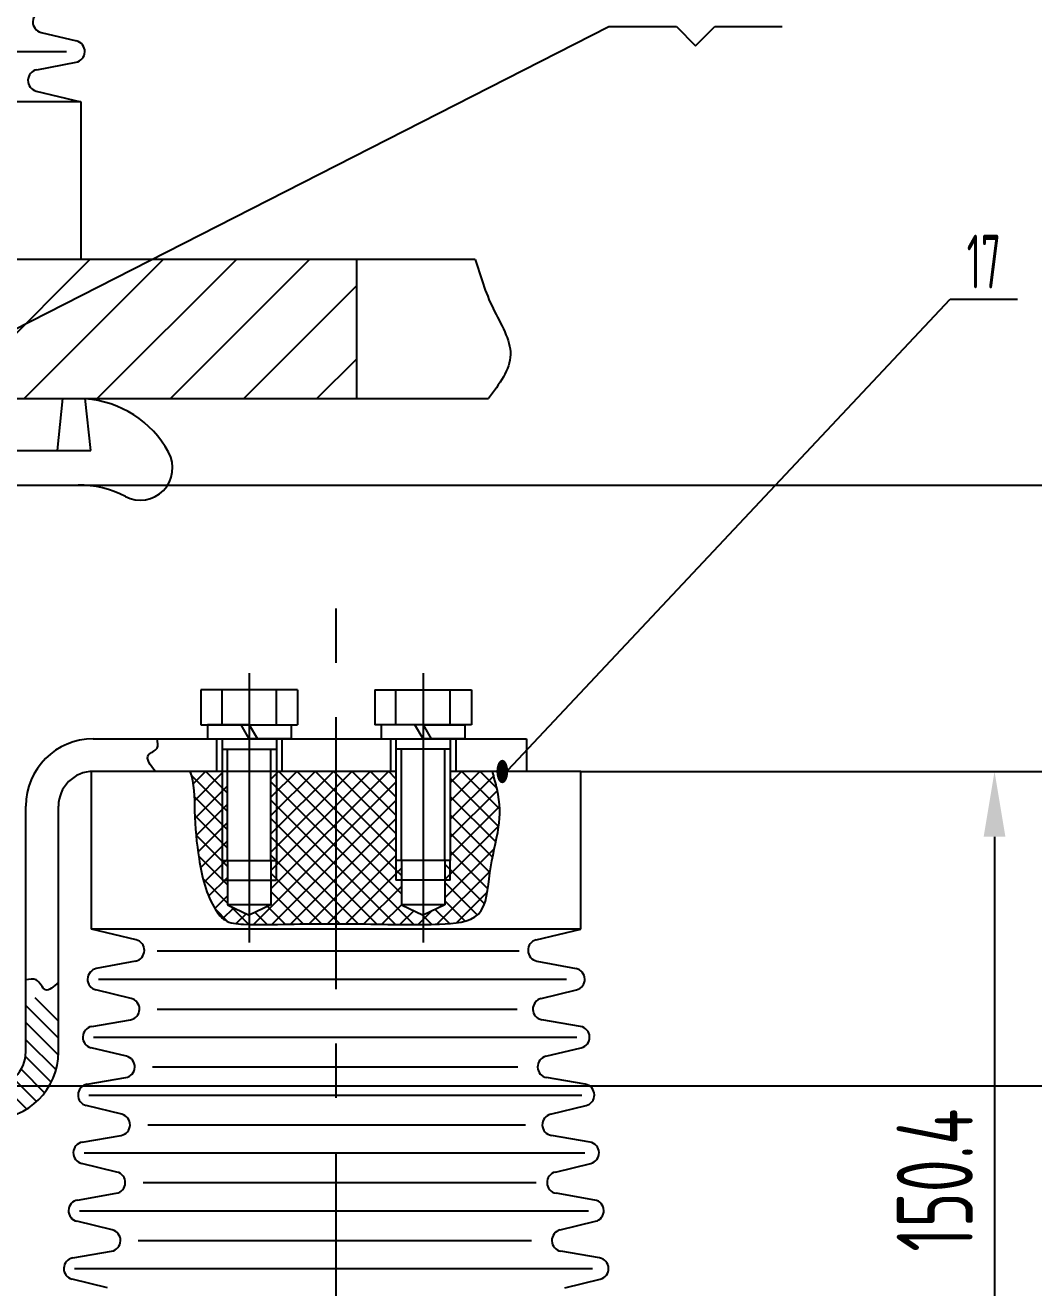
# Model space of a CAD drawing. Header units: millimetres. Extents: x 0 to 16800, y -462 to 11880.
# Drawn here: x 4598 to 6454, y 2346 to 4669 of the extents above; entities that cross this region are included whole.
import ezdxf
from ezdxf.enums import TextEntityAlignment as Align

# ---------------------------------------------------------------- set-up
doc = ezdxf.new("R2010")
doc.units = ezdxf.units.MM
doc.header["$LTSCALE"] = 400
doc.linetypes.add('F', pattern=[0.75, 0.5, -0.25])
doc.linetypes.add('G', pattern=[2, 1.25, -0.25, 0.25, -0.25])
for name, color, linetype in [('01', 7, 'Continuous'), ('02', 1, 'Continuous'), ('02C', 3, 'Continuous'), ('04', 2, 'F'), ('05', 4, 'G'), ('08', 1, 'Continuous'), ('11', 3, 'Continuous')]:
    doc.layers.add(name, color=color, linetype=linetype)
doc.styles.get("Standard").update_dxf_attribs({"font": 'isocp', "width": 0.707, "bigfont": 'intecad.shx'})
doc.dimstyles.new('INTE', dxfattribs={"dimscale": 40, "dimtxt": 3.5, "dimasz": 3, "dimexe": 3, "dimexo": 0, "dimgap": 1, "dimtad": 1, "dimdec": 1, "dimdsep": 46, "dimtxsty": 'Standard', "dimcen": 0, "dimclrd": 1, "dimclre": 1, "dimclrt": 3, "dimaunit": 1, "dimadec": 0, "dimazin": 0, "dimtfac": 1, "dimtdec": 1, "dimtmove": 0, "dimatfit": 0, "dimfxl": 1, "dimarcsym": 0})

# ---------------------------------------------------------------- blocks, each defined once
blk = doc.blocks.new('*U152')
at = {"layer": '01'}
for p, q in [((-7.7, 2.6), (-7.7, 0)), ((0, 2.6), (-7.7, 2.6)), ((0, 0), (-1.5, 2.6)), ((0, 2.6), (1.5, 0)), ((0, 2.6), (7.7, 2.6)), ((7.7, 2.6), (7.7, 0)), ((-7.7, 0), (0, 0)), ((7.7, 0), (0, 0))]:
    blk.add_line(p, q, dxfattribs=at)
at = {"layer": '05'}
blk.add_line((0, 4.7), (0, -2.1), dxfattribs=at)
blk = doc.blocks.new('*D154')
at = {"layer": '08', "color": 1, "lineweight": -2}
for p, q in [((5620.5, 3296.1), (6501.8, 3296.1)), ((6381.8, 3176.1), (6381.8, 1912.1)), ((5930.5, 1792.1), (6501.8, 1792.1))]:
    blk.add_line(p, q, dxfattribs=at)
at = {"layer": '08', "color": 1}
for points in [[(6361.8, 3176.1), (6401.8, 3176.1), (6381.8, 3296.1)], [(6361.8, 1912.1), (6401.8, 1912.1), (6381.8, 1792.1)]]:
    blk.add_solid(points, dxfattribs=at)
at = {"layer": 'Defpoints', "color": 0}
for p in [(5620.5, 3296.1), (5930.5, 1792.1), (6381.8, 1792.1)]:
    blk.add_point(p, dxfattribs=at)
at = {"layer": '08', "color": 3, "insert": (6271.8, 2544.1), "char_height": 140, "attachment_point": 5, "rotation": 90}
blk.add_mtext('150.4', dxfattribs=at)
blk = doc.blocks.new('*D157')
at = {"layer": '08', "color": 1, "lineweight": -2}
for p, q in [((4695.5, 3823.1), (6848.1, 3823.1)), ((6728.1, 3703.1), (6728.1, 2837.6)), ((4513.3, 2717.6), (6848.1, 2717.6))]:
    blk.add_line(p, q, dxfattribs=at)
at = {"layer": '08', "color": 1}
for points in [[(6708.1, 3703.1), (6748.1, 3703.1), (6728.1, 3823.1)], [(6708.1, 2837.6), (6748.1, 2837.6), (6728.1, 2717.6)]]:
    blk.add_solid(points, dxfattribs=at)
at = {"layer": 'Defpoints', "color": 0}
for p in [(4695.5, 3823.1), (4513.3, 2717.6), (6728.1, 2717.6)]:
    blk.add_point(p, dxfattribs=at)
at = {"layer": '08', "color": 3, "insert": (6618.1, 3270.4), "char_height": 140, "attachment_point": 5, "rotation": 90}
blk.add_mtext('110.6', dxfattribs=at)

msp = doc.modelspace()

# ---------------------------------------------------------------- hatches: boundary and pattern name
at = {"layer": '02'}
h = msp.add_hatch(dxfattribs=at)
h.set_pattern_fill('LINE', color=256, scale=30, angle=45, style=0)
h.set_pattern_definition([(45, (-4192.92, -8174.61), (-67.3519, 67.3519), [])])
h.paths.add_polyline_path([(4034.98, 4238.14), (3800.48, 4238.14), (3293.22, 4238.14), (3293.22, 3982.14), (3979.98, 3982.14), (3979.98, 4114.14), (4034.98, 4114.14)])
h.paths.add_polyline_path([(5207.8, 4238.14), (4464.98, 4238.14), (4464.98, 4114.14), (4519.98, 4114.14), (4519.98, 3982.14), (5207.8, 3982.14)])
h.paths.add_polyline_path([(4250.51, 4238.14), (4144.98, 4238.14), (4144.98, 4114.14), (4167.48, 4114.14), (4199.98, 4114.14), (4199.98, 3982.14), (4250.51, 3982.14)])
h.paths.add_polyline_path([(4354.98, 4238.14), (4250.51, 4238.14), (4250.51, 3982.14), (4299.98, 3982.14), (4299.98, 4114.14), (4354.98, 4114.14)])
h = msp.add_hatch(dxfattribs=at)
h.set_pattern_fill('ANSI37', color=256, scale=7.5, style=0)
h.set_pattern_definition([(45, (-5778.88, -3337.717), (-16.83798, 16.83798), []), (135, (-5778.88, -3337.717), (-16.83798, -16.83798), [])])
edge = h.paths.add_edge_path()
edge.add_line((4960.5, 3296.14), (4901.24, 3296.14))
edge.add_spline(control_points=[(4901.24, 3296.14), (4909.96, 3275.12), (4908.51, 3214.59), (4916.74, 3132.81), (4932.37, 3061.36), (4966.44, 3017.32), (4991.33, 3015.44), (5006.97, 3014.85), (5010.5, 3014.75)], knot_values=[2.6008822, 2.6008822, 2.6008822, 2.6008822, 9.5894401, 18.4493456, 28.421198, 30.850792, 34.3637058, 35.3980889, 35.3980889, 35.3980889, 35.3980889], degree=3, periodic=0)
edge.add_line((5010.5, 3014.75), (5010.5, 3031.39))
edge.add_line((5010.5, 3031.39), (4970.5, 3050.8))
edge.add_line((4970.5, 3050.8), (4970.5, 3096.14))
edge.add_line((4970.5, 3096.14), (4960.5, 3096.14))
edge.add_line((4960.5, 3096.14), (4960.5, 3296.14))
edge = h.paths.add_edge_path()
edge.add_line((5060.5, 3296.14), (5060.5, 3296.14))
edge.add_line((5060.5, 3296.14), (5060.5, 3096.14))
edge.add_line((5060.5, 3096.14), (5050.5, 3096.14))
edge.add_line((5050.5, 3096.14), (5050.5, 3050.8))
edge.add_line((5050.5, 3050.8), (5050.5, 3050.8))
edge.add_line((5050.5, 3050.8), (5010.5, 3031.39))
edge.add_line((5010.5, 3031.39), (5010.5, 3014.75))
edge.add_spline(control_points=[(5010.5, 3014.75), (5035.49, 3014.01), (5111.34, 3016.21), (5222.23, 3015.93), (5300.53, 3014.01), (5330.5, 3014.39)], knot_values=[35.3980889, 35.3980889, 35.3980889, 35.3980889, 42.7199431, 58.8209787, 67.5905468, 67.5905468, 67.5905468, 67.5905468], degree=3, periodic=0)
edge.add_line((5330.5, 3014.39), (5330.5, 3031.39))
edge.add_line((5330.5, 3031.39), (5290.5, 3050.8))
edge.add_line((5290.5, 3050.8), (5290.5, 3050.8))
edge.add_line((5290.5, 3050.8), (5290.5, 3096.14))
edge.add_line((5290.5, 3096.14), (5280.5, 3096.14))
edge.add_line((5280.5, 3096.14), (5280.5, 3132.14))
edge.add_line((5280.5, 3132.14), (5280.5, 3296.14))
edge.add_line((5280.5, 3296.14), (5060.5, 3296.14))
edge = h.paths.add_edge_path()
edge.add_line((5380.5, 3132.14), (5380.5, 3096.14))
edge.add_line((5380.5, 3096.14), (5370.5, 3096.14))
edge.add_line((5370.5, 3096.14), (5370.5, 3050.8))
edge.add_line((5370.5, 3050.8), (5330.5, 3031.39))
edge.add_line((5330.5, 3031.39), (5330.5, 3014.39))
edge.add_spline(control_points=[(5330.5, 3014.39), (5340.28, 3014.51), (5376.14, 3015.37), (5447.93, 3020.43), (5449.92, 3115.4), (5472.05, 3188.79), (5472.64, 3245.69), (5461, 3285.12), (5458.01, 3296.14)], knot_values=[67.5905468, 67.5905468, 67.5905468, 67.5905468, 70.4541792, 77.819242, 85.7083173, 94.2590864, 101.2732912, 104.0328441, 104.0328441, 104.0328441, 104.0328441], degree=3, periodic=0)
edge.add_line((5458.01, 3296.14), (5380.5, 3296.14))
edge.add_line((5380.5, 3296.14), (5380.5, 3132.14))
h.paths.add_polyline_path([(5370.5, 3096.14), (5380.5, 3096.14), (5380.5, 3132.14), (5370.5, 3132.14)], flags=16)
h.paths.add_polyline_path([(5290.5, 3132.14), (5280.5, 3132.14), (5280.5, 3096.14), (5290.5, 3096.14)], flags=17)
h.paths.add_polyline_path([(5060.5, 3296.14), (5050.5, 3286.14), (5050.5, 3096.14), (5060.5, 3096.14)], flags=16)
h.paths.add_polyline_path([(4970.5, 3286.14), (4960.5, 3296.14), (4960.5, 3096.14), (4970.5, 3096.14)], flags=17)
at = {"layer": '02', "linetype": 'Continuous'}
h = msp.add_hatch(dxfattribs=at)
h.set_pattern_fill('LINE', color=1, scale=7, angle=135, style=0)
h.set_pattern_definition([(135, (14608.054, -1579.95), (-15.71545, -15.71545), [])])
edge = h.paths.add_edge_path()
edge.add_spline(control_points=[(3901.5, 2912.55), (3894.64, 2914.04), (3878.74, 2917.51), (3866.48, 2883.85), (3850.09, 2900.02), (3841.5, 2908.5)], knot_values=[0, 0, 0, 0, 1.9002893, 4.4092742, 7.176324, 7.176324, 7.176324, 7.176324], degree=3, periodic=0)
edge.add_line((3841.5, 2908.5), (3841.5, 2780.14))
edge.add_arc((3965.5, 2780.14), 124, 180, 270)
edge.add_line((3965.5, 2656.14), (3980.5, 2656.14))
edge.add_line((3980.5, 2656.14), (3980.5, 2716.14))
edge.add_line((3980.5, 2716.14), (3965.5, 2716.14))
edge.add_arc((3965.5, 2780.14), 64, 180, 270, ccw=False)
edge.add_line((3901.5, 2780.14), (3901.5, 2912.55))
h.paths.add_polyline_path([(4659.5, 2866.41), (4599.5, 2884.89), (4599.5, 2780.14, -0.4142136), (4535.5, 2716.14), (4520.5, 2716.14), (4520.5, 2664.96), (4544.21, 2656.45, 0.3937571), (4659.5, 2780.14)])
h.paths.add_polyline_path([(4520.5, 2716.14), (4475.5, 2716.14), (4475.5, 2681.11), (4520.5, 2664.96)])
h.paths.add_polyline_path([(4025.5, 2716.14), (3980.5, 2716.14), (3980.5, 2656.14), (4025.5, 2656.14)])
h.paths.add_polyline_path([(4456.95, 2665.95), (4485.4, 2665.95), (4485.4, 2702.87), (4456.95, 2702.87)], flags=9)

# ---------------------------------------------------------------- linework, layer by layer
for p, q in [((4627.57, 4655.88), (4692.72, 4640.07)), ((3812.96, 4620.63), (4674.38, 4620.63)), ((4619.65, 4587.06), (4691.8, 4600.99)), ((4618.72, 4547.99), (4700.48, 4528.14)), ((4700.48, 4528.14), (3800.48, 4528.14)), ((4700.48, 4528.14), (4700.48, 4238.14)), ((5426.42, 4238.14), (4460.48, 4238.14)), ((4657.76, 3886.84), (4667.72, 3982.14)), ((4718.82, 3886.84), (4708.86, 3982.14)), ((4723.5, 3356.14), (5520.5, 3356.14)), ((5520.5, 3356.14), (5520.5, 3296.14)), ((4720.5, 3006.14), (4720.5, 3296.14)), ((5280.5, 3296.14), (4720.5, 3296.14)), ((5620.5, 3296.14), (5380.5, 3296.14)), ((5620.5, 3006.14), (5620.5, 3296.14)), ((4599.5, 2780.14), (4599.5, 3232.14)), ((4659.5, 2780.14), (4659.5, 3232.14)), ((5620.5, 3006.14), (4720.5, 3006.14)), ((4802.26, 2986.3), (4720.5, 3006.14)), ((5538.73, 2986.3), (5620.5, 3006.14)), ((4841.33, 2966.34), (5507.44, 2966.34)), ((4801.33, 2947.22), (4729.18, 2933.3)), ((5539.66, 2947.22), (5611.81, 2933.3)), ((4732.97, 2913.66), (5594.4, 2913.66)), ((4793.41, 2878.41), (4728.26, 2894.22)), ((5547.59, 2878.41), (5612.74, 2894.22)), ((4841.33, 2858.97), (5503.39, 2858.97)), ((4720.83, 2826.92), (4792.1, 2839.27)), ((5620.17, 2826.92), (5548.89, 2839.27)), ((4784.67, 2771.96), (4719.52, 2787.78)), ((4724.24, 2807.21), (5613.08, 2807.21)), ((5556.32, 2771.96), (5621.47, 2787.78)), ((4832.6, 2752.53), (5504.42, 2752.53)), ((4712.09, 2720.47), (4783.37, 2732.82)), ((5628.9, 2720.47), (5557.62, 2732.82)), ((4715.51, 2700.76), (5622.71, 2700.76)), ((4775.94, 2665.51), (4710.79, 2681.33)), ((5565.06, 2665.51), (5630.21, 2681.33)), ((4703.36, 2614.02), (4774.63, 2626.37)), ((4823.86, 2646.08), (5518.57, 2646.08)), ((5637.64, 2614.02), (5566.36, 2626.37)), ((4706.77, 2594.32), (5627.81, 2594.32)), ((4767.2, 2559.07), (4702.05, 2574.88)), ((5573.79, 2559.07), (5638.94, 2574.88)), ((4815.13, 2539.63), (5538.37, 2539.63)), ((4694.62, 2507.58), (4765.9, 2519.93)), ((5646.37, 2507.58), (5575.09, 2519.93)), ((4698.04, 2487.87), (5634.67, 2487.87)), ((4758.47, 2452.62), (4693.32, 2468.44)), ((5582.53, 2452.62), (5647.67, 2468.44)), ((4806.39, 2433.19), (5529.64, 2433.19)), ((4685.89, 2401.13), (4757.16, 2413.48)), ((5655.11, 2401.13), (5583.83, 2413.48)), ((4689.3, 2381.42), (5641.87, 2381.42)), ((4749.73, 2346.17), (4684.58, 2361.99)), ((5591.26, 2346.17), (5656.41, 2361.99))]:
    msp.add_line(p, q)
for centre, radius, start, end in [((4632.29, 4675.32), 20, 99.82839, 256.35592), ((4688, 4620.63), 20, 280.92692, 76.35592), ((4623.44, 4567.43), 20, 100.92692, 256.35592), ((4723.5, 3232.14), 124, 90, 180), ((4723.5, 3232.14), 64, 90, 180), ((4797.54, 2966.86), 20, 280.92692, 76.35592), ((5543.45, 2966.86), 20, 103.64408, 259.07308), ((4732.97, 2913.66), 20, 100.92692, 256.35592), ((5608.02, 2913.66), 20, 283.64408, 79.07308), ((4788.69, 2858.97), 20, 279.82839, 76.35592), ((5552.3, 2858.97), 20, 103.64408, 260.17161), ((4724.24, 2807.21), 20, 99.82839, 256.35592), ((5616.75, 2807.21), 20, 283.64408, 80.17161), ((4535.5, 2780.14), 124, 270, 0), ((4535.5, 2780.14), 64, 270, 0), ((4779.95, 2752.53), 20, 279.82839, 76.35592), ((5561.04, 2752.53), 20, 103.64408, 260.17161), ((4715.51, 2700.76), 20, 99.82839, 256.35592), ((5625.49, 2700.76), 20, 283.64408, 80.17161), ((4771.22, 2646.08), 20, 279.82839, 76.35592), ((5569.77, 2646.08), 20, 103.64408, 260.17161), ((4706.77, 2594.32), 20, 99.82839, 256.35592), ((5634.22, 2594.32), 20, 283.64408, 80.17161), ((4762.48, 2539.63), 20, 279.82839, 76.35592), ((5578.51, 2539.63), 20, 103.64408, 260.17161), ((4698.04, 2487.87), 20, 99.82839, 256.35592), ((5642.96, 2487.87), 20, 283.64408, 80.17161), ((4753.75, 2433.19), 20, 279.82839, 76.35592), ((5587.24, 2433.19), 20, 103.64408, 260.17161), ((4689.3, 2381.42), 20, 99.82839, 256.35592), ((5651.69, 2381.42), 20, 283.64408, 80.17161)]:
    msp.add_arc(centre, radius, start, end)
at = {"layer": '01'}
for p, q in [((5207.8, 4238.14), (5207.8, 3982.14)), ((3100.4, 3982.14), (5450.63, 3982.14)), ((3678.5, 3982.14), (4708.86, 3982.14)), ((4433.99, 3886.84), (4718.82, 3886.84)), ((4377.5, 3823.14), (4695.5, 3823.14)), ((4921.65, 3446.14), (4921.65, 3382.14)), ((5099.35, 3446.14), (4921.65, 3446.14)), ((4960.5, 3382.14), (4960.5, 3446.14)), ((5060.5, 3382.14), (5060.5, 3446.14)), ((5099.35, 3446.14), (5099.35, 3382.14)), ((5241.65, 3446.14), (5419.35, 3446.14)), ((5241.65, 3446.14), (5241.65, 3382.14)), ((5280.5, 3382.14), (5280.5, 3446.14)), ((5380.5, 3382.14), (5380.5, 3446.14)), ((5419.35, 3446.14), (5419.35, 3382.14)), ((4921.65, 3382.14), (5099.35, 3382.14)), ((5419.35, 3382.14), (5241.65, 3382.14)), ((4950.5, 3356.14), (4950.5, 3296.14)), ((4960.5, 3356.14), (4960.5, 3132.14)), ((5060.5, 3356.14), (5060.5, 3132.14)), ((5070.5, 3356.14), (5070.5, 3296.14)), ((5270.5, 3356.14), (5270.5, 3296.14)), ((5280.5, 3356.14), (5280.5, 3132.14)), ((5380.5, 3356.14), (5380.5, 3132.14)), ((5390.5, 3356.14), (5390.5, 3296.14)), ((4960.5, 3337.14), (5060.5, 3337.14)), ((5380.5, 3337.14), (5280.5, 3337.14)), ((4960.5, 3132.14), (5060.5, 3132.14)), ((4970.5, 3132.14), (4970.5, 3050.8)), ((5050.5, 3132.14), (5050.5, 3050.8)), ((5380.5, 3132.14), (5280.5, 3132.14)), ((5290.5, 3132.14), (5290.5, 3050.8)), ((5370.5, 3132.14), (5370.5, 3050.8)), ((4960.5, 3096.14), (5060.5, 3096.14)), ((5380.5, 3096.14), (5280.5, 3096.14)), ((5050.5, 3050.8), (4970.5, 3050.8)), ((4970.5, 3050.8), (5010.5, 3031.39)), ((5050.5, 3050.8), (5010.5, 3031.39)), ((5290.5, 3050.8), (5330.5, 3031.39)), ((5370.5, 3050.8), (5290.5, 3050.8)), ((5370.5, 3050.8), (5330.5, 3031.39))]:
    msp.add_line(p, q, dxfattribs=at)
for centre, radius, start, end in [((4695.5, 3792.14), 190, 28.66647, 85.9518), ((4810.03, 3854.76), 59.47, 242.66968, 28.66647), ((4695.5, 3633.14), 190, 62.66968, 90)]:
    msp.add_arc(centre, radius, start, end, dxfattribs=at)
at = {"layer": '02'}
for p, q in [((4449.65, 4043.63), (5672.36, 4666.74)), ((5672.36, 4666.74), (5796.36, 4666.74)), ((5796.36, 4666.74), (5831.71, 4631.38)), ((5831.71, 4631.38), (5867.07, 4666.74)), ((5867.07, 4666.74), (5991.07, 4666.74)), ((5477.24, 3288.57), (6300.16, 4164.77)), ((6300.16, 4164.77), (6424.16, 4164.77)), ((4970.5, 3132.14), (4970.5, 3337.14)), ((5050.5, 3132.14), (5050.5, 3337.14)), ((5290.5, 3132.14), (5290.5, 3337.14)), ((5370.5, 3132.14), (5370.5, 3337.14)), ((4960.5, 3132.14), (4960.5, 3096.14)), ((5060.5, 3096.14), (5060.5, 3132.14)), ((5280.5, 3132.14), (5280.5, 3096.14)), ((5380.5, 3096.14), (5380.5, 3132.14))]:
    msp.add_line(p, q, dxfattribs=at)
for points in [[(5426.42, 4238.14), (5459.34, 4147.67), (5491.11, 4063.03), (5450.63, 3982.14)], [(4837.84, 3296.14), (4825.17, 3326.48), (4841.01, 3339.14), (4841.01, 3356.14)]]:
    msp.add_spline(points, degree=3, dxfattribs=at)
at = {"layer": '02', "color": 1, "linetype": 'Continuous'}
msp.add_spline([(4659.5, 2908.5), (4635.74, 2894.32), (4618.5, 2912.55), (4599.5, 2912.55)], degree=3, dxfattribs=at)
at = {"layer": '02C'}
msp.add_open_spline([(4901.24, 3296.14), (4909.96, 3275.12), (4908.51, 3214.59), (4916.74, 3132.81), (4932.37, 3061.36), (4966.44, 3017.32), (5017.46, 3013.46), (5107.78, 3016.22), (5232.1, 3015.9), (5341.39, 3012.91), (5447.93, 3020.43), (5449.92, 3115.4), (5472.05, 3188.79), (5472.64, 3245.69), (5461, 3285.12), (5458.01, 3296.14)], degree=3, knots=[2.6008822, 2.6008822, 2.6008822, 2.6008822, 9.5894401, 18.4493456, 28.421198, 30.850792, 34.3637058, 42.7199431, 58.8209787, 70.4541792, 77.819242, 85.7083173, 94.2590864, 101.2732912, 104.0328441, 104.0328441, 104.0328441, 104.0328441], dxfattribs=at)
at = {"layer": '04'}
for p, q in [((4960.5, 3356.14), (4960.5, 3296.14)), ((5060.5, 3356.14), (5060.5, 3296.14)), ((5280.5, 3356.14), (5280.5, 3296.14)), ((5380.5, 3356.14), (5380.5, 3296.14))]:
    msp.add_line(p, q, dxfattribs=at)
at = {"layer": '05', "color": 142, "linetype": 'G'}
msp.add_line((5170.51, 1295.69), (5170.51, 3597.85), dxfattribs=at)
at = {"layer": '05'}
for p, q in [((5010.5, 3476.79), (5010.5, 2981.39)), ((5330.5, 3476.79), (5330.5, 2981.39))]:
    msp.add_line(p, q, dxfattribs=at)

# ---------------------------------------------------------------- block references
at = {"layer": '01', "xscale": 10, "yscale": 10, "zscale": 10}
for p in [(5010.5, 3356.14), (5330.5, 3356.14)]:
    msp.add_blockref('*U152', p, dxfattribs=at)

# ---------------------------------------------------------------- texts
at = {"layer": '02', "width": 0.605172}
msp.add_text('●', height=40, dxfattribs=at).set_placement((5464.13, 3273.92), (5488.13, 3273.92), align=Align.FIT)
at = {"layer": '11', "width": 0.606}
msp.add_text('17', height=98.995, dxfattribs=at).set_placement((6330.66, 4184.77), (6393.65, 4184.77), align=Align.FIT)

# ---------------------------------------------------------------- dimensions: what is measured, and where the dimension line sits
at = {"layer": '08'}
for base, p1, p2, text, picture, middle in [((6728.06, 2717.59), (4695.5, 3823.14), (4513.28, 2717.59), '110.6', '*D157', (6618.06, 3270.37)), ((6381.79, 1792.14), (5620.5, 3296.14), (5930.51, 1792.14), '150.4', '*D154', (6271.79, 2544.14))]:
    dim = msp.add_linear_dim(base=base, p1=p1, p2=p2, angle=90, text=text, dimstyle='INTE', override={"dimgap": 1, "dimdec": 1, "dimzin": 8, "dimpost": '<>', "dimtol": 0, "dimlim": 0, "dimtp": 0, "dimtm": 0, "dimtfac": 0.7}, dxfattribs=at)
    dim.commit()
    dim.dimension.update_dxf_attribs({"geometry": picture, "text_midpoint": middle})

doc.saveas('drawing.dxf')
